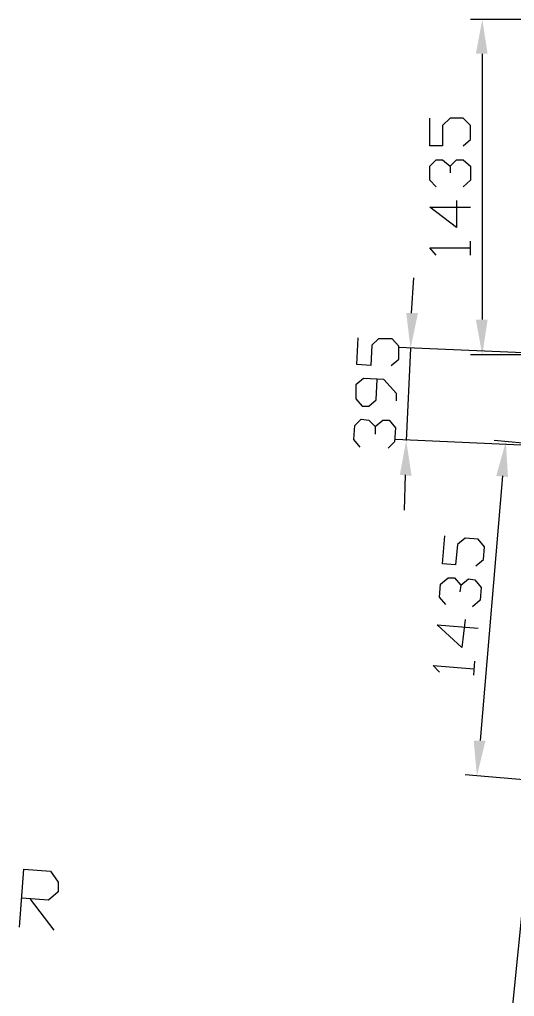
# Model space of a CAD drawing. Header units: millimetres. Extents: x -45 to 90, y -17 to 16.
# Drawn here: x 56.215 to 58.333, y -3.465 to 0.715 of the extents above; entities that cross this region are included whole.
import ezdxf

# ---------------------------------------------------------------- set-up
doc = ezdxf.new("R2010")
doc.units = ezdxf.units.MM
doc.layers.add('PDF_Geometry', color=7, linetype='Continuous')
doc.layers.add('PDF_Solid Fills', color=7, linetype='Continuous')

msp = doc.modelspace()

# ---------------------------------------------------------------- linework, layer by layer
at = {"layer": 'PDF_Geometry', "lineweight": 25}
for points in [[(58.5713, 0.7151), (58.145, 0.7151)], [(58.1954, 0.5684), (58.1954, -0.5684)], [(58.1129, 0.1742), (58.145, 0.2017), (58.145, 0.2613), (58.1129, 0.2934), (58.0579, 0.2934), (58.0258, 0.2613), (58.0258, 0.1742), (57.9708, 0.1742), (57.9708, 0.2934)], [(57.9983, 0), (57.9708, 0.0275), (57.9708, 0.0871), (57.9983, 0.1146), (58.0258, 0.1146), (58.0579, 0.0871), (58.0579, 0.0596)], [(58.0579, 0.0871), (58.0854, 0.1146), (58.1129, 0.1146), (58.145, 0.0871), (58.145, 0.0275), (58.1129, 0)], [(58.0854, -0.0596), (58.0854, -0.1742), (57.9708, -0.0871), (58.145, -0.0871)], [(58.145, -0.2934), (58.145, -0.2338)], [(57.9983, -0.2934), (57.9708, -0.2613), (58.145, -0.2613)], [(57.8928, -0.5409), (57.902, -0.3897)], [(57.8056, -0.7655), (57.8378, -0.738), (57.8378, -0.683), (57.8103, -0.6509), (57.7507, -0.6509), (57.7232, -0.6784), (57.7186, -0.7655), (57.6591, -0.761), (57.6636, -0.6464)], [(58.5713, -0.7197), (57.8378, -0.6876)], [(57.8883, -0.6922), (57.8699, -1.0864)], [(58.663, -0.6876), (58.585, -0.6876), (58.5713, -0.6876), (58.5713, -0.7197), (58.145, -0.7197)], [(57.8287, -0.9168), (57.8287, -0.8847), (57.7737, -0.8251), (57.6866, -0.8206), (57.6545, -0.8481), (57.6545, -0.9077), (57.682, -0.9397), (57.7095, -0.9397), (57.7416, -0.9122), (57.7461, -0.8251)], [(57.6728, -1.1139), (57.6453, -1.0819), (57.6499, -1.0223), (57.6774, -0.9948), (57.7095, -0.9993), (57.737, -1.0268), (57.737, -1.0589)], [(57.737, -1.0268), (57.7691, -0.9993), (57.7966, -0.9993), (57.8241, -1.0314), (57.8195, -1.091), (57.792, -1.1185)], [(58.553, -1.1139), (57.8241, -1.0819)], [(58.6813, -1.1229), (58.6078, -1.1185), (58.553, -1.1139), (58.2458, -1.0864)], [(57.8653, -1.2331), (57.8608, -1.3844)], [(58.2825, -1.2375), (58.1862, -2.37)], [(58.1679, -1.6228), (58.2, -1.5953), (58.2046, -1.5403), (58.1771, -1.5082), (58.122, -1.5036), (58.09, -1.5311), (58.0808, -1.6182), (58.0258, -1.6136), (58.0348, -1.4944)], [(58.0395, -1.7878), (58.012, -1.7557), (58.0166, -1.7007), (58.0487, -1.6732), (58.0762, -1.6732), (58.1037, -1.7053), (58.0991, -1.7328)], [(58.1037, -1.7053), (58.1358, -1.6778), (58.1633, -1.6824), (58.1908, -1.7145), (58.1862, -1.7695), (58.1541, -1.797)], [(59.0847, -1.8795), (58.4932, -1.8291), (58.1083, -5.6568)], [(58.122, -1.852), (58.1083, -1.9712), (58.0029, -1.8749), (58.1771, -1.8887)], [(58.1587, -2.0904), (58.1633, -2.0308)], [(58.012, -2.0766), (57.9845, -2.0491), (58.1587, -2.0629)], [(58.553, -2.5534), (58.4979, -2.5488), (58.4384, -2.5442), (58.122, -2.5167)], [(56.2151, -3.1676), (56.2334, -2.9201), (56.348, -2.9293), (56.3801, -2.9751), (56.3801, -3.0164), (56.3388, -3.053), (56.2242, -3.0439)], [(56.2609, -3.0484), (56.3617, -3.1814)]]:
    msp.add_lwpolyline(points, dxfattribs=at)
at = {"layer": 'PDF_Solid Fills', "transparency": 33554559}
for points in [[(58.1679, 0.5684), (58.2183, 0.5684), (58.1954, 0.7151)], [(57.8699, -0.5409), (57.9202, -0.5409), (57.8883, -0.6922)], [(58.1679, -0.5684), (58.2183, -0.5684), (58.1954, -0.7197)], [(57.8424, -1.2331), (57.8928, -1.2375), (57.8699, -1.0864)], [(58.255, -1.2375), (58.3054, -1.2423), (58.2962, -1.091)], [(58.1587, -2.37), (58.2091, -2.37), (58.1725, -2.5213)]]:
    msp.add_solid(points, dxfattribs=at)

doc.saveas('drawing.dxf')
